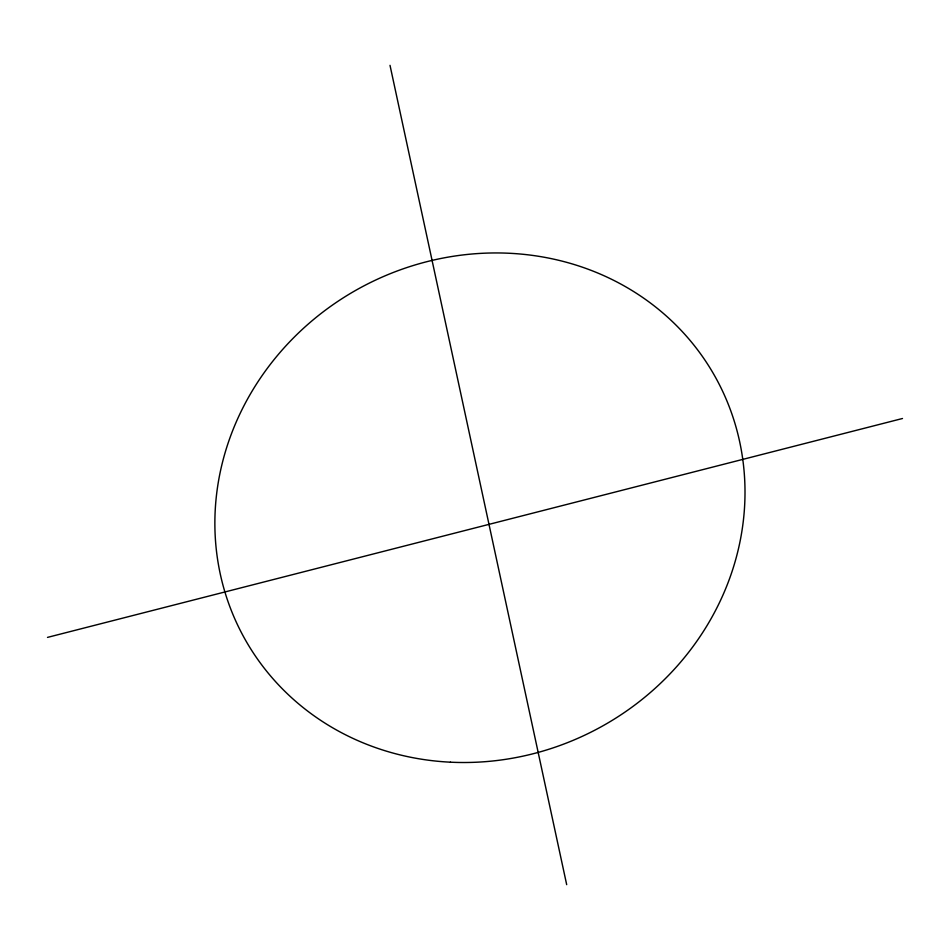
<?xml version="1.0" encoding="UTF-8"?>
<svg xmlns="http://www.w3.org/2000/svg" width="950" height="950" viewBox="0 0 950 950"><rect width="100%" height="100%" fill="white"/><g stroke="black" fill="none" stroke-linecap="round" stroke-linejoin="round"><path stroke-width="1.43" d="M47.5 637.391L902.5 418.499M390.011 65.336L566.687 884.664M450.442 762.185A269.242 250.349 -28.5 0 0 722.819 391.661A269.242 250.349 -28.5 0 0 266.57 369.348A269.242 250.349 -28.5 0 0 450.442 762.185"/></g></svg>
